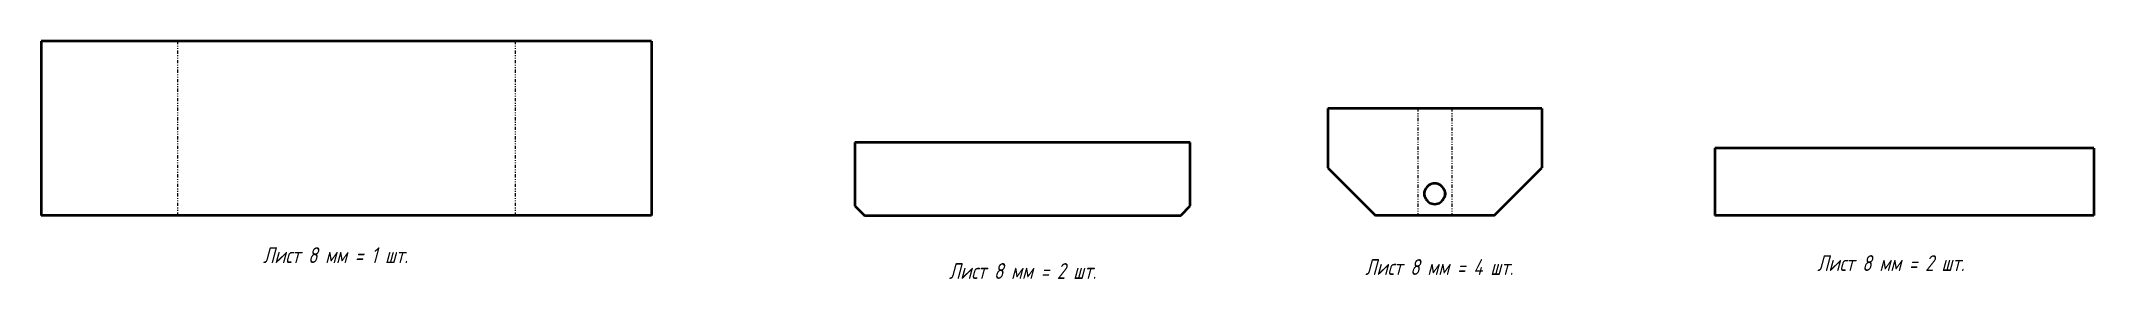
# Model space of a CAD drawing. Header units: millimetres. Extents: x 0 to 2589, y -80 to 220.
import ezdxf

# ---------------------------------------------------------------- set-up
doc = ezdxf.new("R2010")
doc.units = ezdxf.units.MM
doc.linetypes.add('K5LT_BASIC', pattern=[0])
doc.linetypes.add('K5LT_CHAIN_LINE_WITH_2_POINTS', pattern=[12, 4, -2, 1, -2, 1, -2])
doc.styles.add('KTEXTSTYLE', font='GOST_AU.SHX', dxfattribs={"width": 0.96, "height": 5})

msp = doc.modelspace()

# ---------------------------------------------------------------- linework, layer by layer
at = {"color": 7, "linetype": 'K5LT_BASIC', "lineweight": 40}
for p, q in [((0, 220), (0, 0)), ((161, 220), (0, 220)), ((183, 220), (161, 220)), ((587, 220), (183, 220)), ((609, 220), (587, 220)), ((770, 220), (609, 220)), ((770, 220), (770, 0)), ((1726.8, 135), (1622.8, 135)), ((1622.8, 135), (1622.8, 60)), ((1745.6, 135), (1726.8, 135)), ((1769.6, 135), (1745.6, 135)), ((1788.5, 135), (1769.6, 135)), ((1892.5, 135), (1788.5, 135)), ((1892.5, 135), (1892.5, 60)), ((1449.4, 92), (1026.4, 92)), ((1026.4, 92), (1026.4, 12)), ((1449.4, 12), (1449.4, 92)), ((2589, 85), (2110.9, 85)), ((2110.9, 85), (2110.9, 0)), ((2589, 85), (2589, 0)), ((1622.8, 60), (1682.8, 0)), ((1832.5, 0), (1892.5, 60)), ((161, 0), (0, 0)), ((183, 0), (161, 0)), ((587, 0), (183, 0)), ((609, 0), (587, 0)), ((770, 0), (609, 0)), ((1026.4, 12), (1038.4, 0)), ((1038.4, 0), (1437.4, 0)), ((1437.4, 0), (1449.4, 12)), ((1726.8, 0), (1682.8, 0)), ((1745.6, 0), (1726.8, 0)), ((1769.6, 0), (1745.6, 0)), ((1788.5, 0), (1769.6, 0)), ((1832.5, 0), (1788.5, 0)), ((2589, 0), (2110.9, 0))]:
    msp.add_line(p, q, dxfattribs=at)
at = {"color": 7, "linetype": 'K5LT_CHAIN_LINE_WITH_2_POINTS', "lineweight": 18}
for p, q in [((172, 220), (172, 0)), ((598, 220), (598, 0)), ((1736.2, 135), (1736.2, 0)), ((1779, 135), (1779, 0))]:
    msp.add_line(p, q, dxfattribs=at)
at = {"color": 7, "linetype": 'K5LT_BASIC', "lineweight": 40}
for start, end in [(22.6199, 157.3801), (202.6199, 337.3801)]:
    msp.add_arc((1757.6, 27.5), 13, start, end, dxfattribs=at)
for points, knots in [([(1745.6, 32.5), (1745.5, 32.4), (1745.5, 32.3), (1745.3, 32), (1745.3, 31.9), (1745.2, 31.7), (1745.1, 31.6), (1745, 31.5), (1745, 31.4), (1744.9, 31.2), (1744.8, 31), (1744.7, 30.7), (1744.6, 30.5), (1744.5, 30.2), (1744.5, 30), (1744.4, 29.7), (1744.3, 29.5), (1744.3, 29.2), (1744.2, 29), (1744.2, 28.5), (1744.1, 28.2), (1744.1, 27.7), (1744.1, 27.6), (1744.1, 27.3), (1744.1, 27.1), (1744.1, 26.7), (1744.2, 26.5), (1744.2, 26.2), (1744.2, 26), (1744.3, 25.7), (1744.3, 25.6), (1744.4, 25.2), (1744.5, 25.1), (1744.6, 24.7), (1744.6, 24.6), (1744.7, 24.2), (1744.8, 24.1), (1744.9, 23.8), (1745, 23.6), (1745.1, 23.4), (1745.2, 23.3), (1745.2, 23.1), (1745.3, 23), (1745.4, 22.9), (1745.4, 22.8), (1745.5, 22.7), (1745.6, 22.6), (1745.6, 22.5)], [0, 0, 0, 0, 0.4082, 0.4082, 0.811449, 0.811449, 1.082531, 1.082531, 1.351939, 1.351939, 1.886108, 1.886108, 2.425793, 2.425793, 2.960825, 2.960825, 3.498374, 3.498374, 4.032982, 4.032982, 5.10297, 5.10297, 5.500047, 5.500047, 6.171836, 6.171836, 6.705479, 6.705479, 7.240923, 7.240923, 7.77453, 7.77453, 8.31148, 8.31148, 8.845371, 8.845371, 9.384315, 9.384315, 9.918553, 9.918553, 10.188128, 10.188128, 10.459544, 10.459544, 10.728623, 10.728623, 11, 11, 11, 11]), ([(1745.6, 22.5), (1745.6, 22.6), (1745.5, 22.8), (1745.5, 23), (1745.4, 23.1), (1745.4, 23.4), (1745.3, 23.5), (1745.3, 23.8), (1745.2, 23.9), (1745.2, 24.2), (1745.2, 24.3), (1745.1, 24.6), (1745.1, 24.7), (1745, 25.1), (1745, 25.4), (1744.9, 25.9), (1744.9, 26.2), (1744.9, 26.7), (1744.9, 27), (1744.9, 27.3), (1744.9, 27.4), (1744.9, 28), (1744.9, 28.4), (1744.9, 29.2), (1745, 29.4), (1745, 30), (1745.1, 30.2), (1745.1, 30.6), (1745.2, 30.8), (1745.2, 31), (1745.3, 31.2), (1745.3, 31.4), (1745.3, 31.5), (1745.4, 31.8), (1745.4, 31.9), (1745.5, 32.2), (1745.6, 32.4), (1745.6, 32.5)], [0, 0, 0, 0, 0.282631, 0.282631, 0.562383, 0.562383, 0.839491, 0.839491, 1.114025, 1.114025, 1.395323, 1.395323, 1.674398, 1.674398, 2.227464, 2.227464, 2.784982, 2.784982, 3.339853, 3.339853, 3.499978, 3.499978, 4.4517, 4.4517, 5.004801, 5.004801, 5.563886, 5.563886, 5.838392, 5.838392, 6.115204, 6.115204, 6.394588, 6.394588, 6.67701, 6.67701, 7, 7, 7, 7]), ([(1769.6, 22.5), (1769.6, 22.6), (1769.7, 22.6), (1769.8, 22.7), (1769.8, 22.8), (1769.9, 23), (1769.9, 23.1), (1770, 23.2), (1770.1, 23.3), (1770.1, 23.4), (1770.2, 23.5), (1770.3, 23.7), (1770.3, 23.8), (1770.4, 23.9), (1770.4, 24), (1770.5, 24.2), (1770.6, 24.4), (1770.7, 24.7), (1770.7, 24.9), (1770.8, 25.2), (1770.9, 25.4), (1770.9, 25.7), (1771, 25.9), (1771, 26.2), (1771, 26.4), (1771.1, 26.9), (1771.1, 27.2), (1771.1, 27.9), (1771.1, 28.2), (1771, 28.7), (1771, 28.9), (1771, 29.2), (1770.9, 29.4), (1770.8, 29.7), (1770.8, 29.9), (1770.7, 30.2), (1770.6, 30.3), (1770.5, 30.7), (1770.5, 30.8), (1770.4, 31.1), (1770.3, 31.2), (1770.3, 31.3), (1770.2, 31.4), (1770.1, 31.6), (1770.1, 31.6), (1770, 31.8), (1770, 31.9), (1769.9, 32), (1769.8, 32.1), (1769.8, 32.3), (1769.7, 32.3), (1769.6, 32.4), (1769.6, 32.5), (1769.6, 32.5)], [0, 0, 0, 0, 0.202575, 0.202575, 0.499097, 0.499097, 0.793439, 0.793439, 1.085801, 1.085801, 1.376303, 1.376303, 1.671483, 1.671483, 1.964997, 1.964997, 2.54757, 2.54757, 3.134045, 3.134045, 3.716217, 3.716217, 4.300794, 4.300794, 4.882901, 4.882901, 6.048864, 6.048864, 7.215583, 7.215583, 7.798654, 7.798654, 8.384353, 8.384353, 8.966553, 8.966553, 9.55321, 9.55321, 10.135818, 10.135818, 10.429409, 10.429409, 10.724708, 10.724708, 11.015191, 11.015191, 11.307576, 11.307576, 11.601979, 11.601979, 11.898612, 11.898612, 12, 12, 12, 12]), ([(1769.6, 32.5), (1769.7, 32.4), (1769.7, 32.2), (1769.8, 32), (1769.8, 31.9), (1769.9, 31.6), (1769.9, 31.5), (1770, 31.2), (1770, 31.1), (1770, 30.8), (1770.1, 30.7), (1770.1, 30.4), (1770.1, 30.3), (1770.2, 29.9), (1770.2, 29.6), (1770.3, 29.1), (1770.3, 28.8), (1770.3, 28.3), (1770.4, 28), (1770.4, 27.7), (1770.4, 27.6), (1770.4, 27), (1770.3, 26.6), (1770.3, 25.8), (1770.3, 25.6), (1770.2, 25), (1770.1, 24.8), (1770.1, 24.4), (1770.1, 24.2), (1770, 24), (1770, 23.8), (1769.9, 23.6), (1769.9, 23.5), (1769.8, 23.2), (1769.8, 23.1), (1769.7, 22.8), (1769.7, 22.6), (1769.6, 22.5)], [0, 0, 0, 0, 0.282631, 0.282631, 0.562383, 0.562383, 0.839491, 0.839491, 1.114025, 1.114025, 1.395323, 1.395323, 1.674398, 1.674398, 2.227464, 2.227464, 2.784982, 2.784982, 3.339853, 3.339853, 3.499978, 3.499978, 4.4517, 4.4517, 5.004801, 5.004801, 5.563886, 5.563886, 5.838392, 5.838392, 6.115204, 6.115204, 6.394588, 6.394588, 6.67701, 6.67701, 7, 7, 7, 7])]:
    msp.add_open_spline(points, degree=3, knots=knots, dxfattribs=at)

# ---------------------------------------------------------------- texts
at = {"color": 7, "char_height": 20, "attachment_point": 1, "style": 'KTEXTSTYLE'}
for s, insert in [('\\H3.5;\\W0.965;\\Q15;\\Q15;\\H20.00;Лист 8 мм = 1 шт.', (280, -40)), ('\\H3.5;\\W0.965;\\Q15;\\Q15;\\H20.00;Лист 8 мм = 2 шт.', (2240, -50)), ('\\H3.5;\\W0.965;\\Q15;\\Q15;\\H20.00;Лист 8 мм = 2 шт.', (1145, -60)), ('\\H3.5;\\W0.965;\\Q15;\\Q15;\\H20.00;Лист 8 мм = 4 шт.', (1670, -55))]:
    msp.add_mtext(s, dxfattribs=dict(at, insert=insert))

doc.saveas('drawing.dxf')
